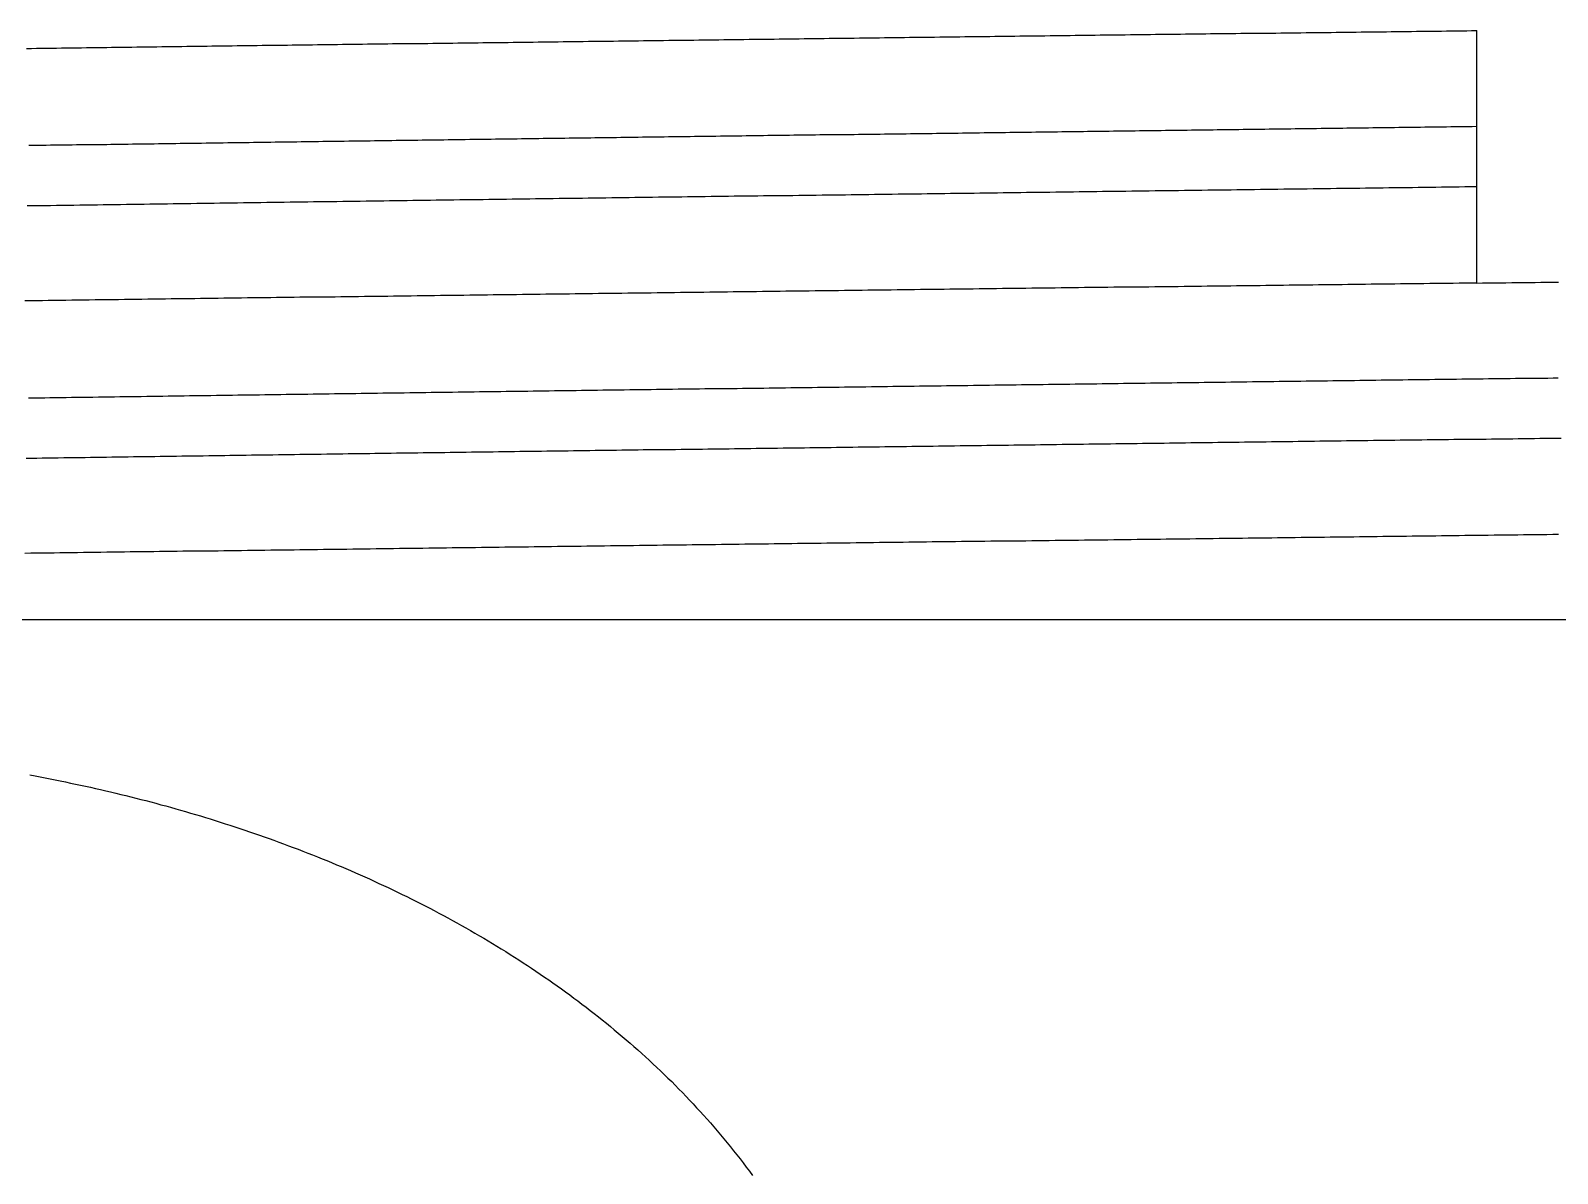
# Model space of a CAD drawing. Header units: millimetres. Extents: x 2213 to 82676, y 1050 to 28650.
# Drawn here: x 20305.31 to 20314.63, y 10333.55 to 10340.52 of the extents above; entities that cross this region are included whole.
import ezdxf

# ---------------------------------------------------------------- set-up
doc = ezdxf.new("R2010")
doc.units = ezdxf.units.MM
doc.header["$LTSCALE"] = 200
doc.linetypes.add('DASHED', pattern=[0.75, 0.5, -0.25])
doc.layers.add('A-FIX', color=5, linetype='Continuous')

# ---------------------------------------------------------------- blocks, each defined once
blk = doc.blocks.new('A$C657279D5')
at = {"linetype": 'Continuous'}
for p, q in [((-115.000046, 753.159292), (-115.000046, 751.619469)), ((-135.89901, 749.566372), (-94.101081, 749.566372))]:
    blk.add_line(p, q, dxfattribs=at)
at = {"linetype": 'DASHED'}
for points in [[(-106.154307, 753.050292), (-106.185307, 753.050292), (-106.215307, 753.051292), (-106.246307, 753.051292), (-106.276307, 753.051292), (-106.307307, 753.052292), (-106.338307, 753.052292), (-106.368307, 753.053292), (-106.399307, 753.053292), (-106.429307, 753.053292), (-106.460307, 753.054292), (-106.491307, 753.054292), (-106.521307, 753.055292), (-106.552307, 753.055292), (-106.582307, 753.055292), (-106.613307, 753.056292), (-106.644307, 753.056292), (-106.674307, 753.057292), (-106.705307, 753.057292), (-106.735307, 753.057292), (-106.766307, 753.058292), (-106.797307, 753.058292), (-106.827307, 753.059292), (-106.858307, 753.059292), (-106.889307, 753.059292), (-106.919307, 753.060292), (-106.950307, 753.060292), (-106.980307, 753.061292), (-107.011307, 753.061292), (-107.042307, 753.061292), (-107.072307, 753.062292), (-107.103307, 753.062292), (-107.133307, 753.063292), (-107.164307, 753.063292), (-107.195307, 753.063292), (-107.225307, 753.064292), (-107.256307, 753.064292), (-107.286307, 753.065292), (-107.317307, 753.065292), (-107.348307, 753.065292), (-107.378307, 753.066292), (-107.409307, 753.066292), (-107.439307, 753.067292), (-107.470307, 753.067292), (-107.501307, 753.067292), (-107.531307, 753.068292), (-107.562307, 753.068292), (-107.593307, 753.069292), (-107.623307, 753.069292), (-107.654307, 753.069292), (-107.684307, 753.070292), (-107.715307, 753.070292), (-107.746307, 753.070292), (-107.776307, 753.071292), (-107.807307, 753.071292), (-107.837307, 753.072292), (-107.868307, 753.072292), (-107.899307, 753.072292), (-107.929307, 753.073292), (-107.960307, 753.073292), (-107.990307, 753.074292), (-108.021307, 753.074292), (-108.052307, 753.074292), (-108.082307, 753.075292), (-108.113307, 753.075292), (-108.143307, 753.076292), (-108.174307, 753.076292), (-108.205307, 753.076292), (-108.235307, 753.077292), (-108.266307, 753.077292), (-108.297307, 753.077292), (-108.327307, 753.078292), (-108.358307, 753.078292), (-108.388307, 753.079292), (-108.419307, 753.079292), (-108.450307, 753.079292), (-108.480307, 753.080292), (-108.511307, 753.080292), (-108.541307, 753.081292), (-108.572307, 753.081292), (-108.603307, 753.081292), (-108.633307, 753.082292), (-108.664307, 753.082292), (-108.694307, 753.082292), (-108.725307, 753.083292), (-108.756307, 753.083292), (-108.786307, 753.084292), (-108.817307, 753.084292), (-108.847307, 753.084292), (-108.878307, 753.085292), (-108.909307, 753.085292), (-108.939307, 753.086292), (-108.970307, 753.086292), (-109.000307, 753.086292), (-109.031307, 753.087292), (-109.062307, 753.087292), (-109.092307, 753.087292), (-109.123307, 753.088292), (-109.154307, 753.088292), (-109.184307, 753.089292), (-109.215307, 753.089292), (-109.245307, 753.089292), (-109.276307, 753.090292), (-109.307307, 753.090292), (-109.337307, 753.091292), (-109.368307, 753.091292), (-109.398307, 753.091292), (-109.429307, 753.092292), (-109.460307, 753.092292), (-109.490307, 753.092292), (-109.521307, 753.093292), (-109.551307, 753.093292), (-109.582307, 753.094292), (-109.613307, 753.094292), (-109.643307, 753.094292), (-109.674307, 753.095292), (-109.704307, 753.095292), (-109.735307, 753.095292), (-109.766307, 753.096292), (-109.796307, 753.096292), (-109.827307, 753.097292), (-109.858307, 753.097292), (-109.888307, 753.097292), (-109.919307, 753.098292), (-109.949307, 753.098292), (-109.980307, 753.098292), (-110.011307, 753.099292), (-110.041307, 753.099292), (-110.072307, 753.100292), (-110.102307, 753.100292), (-110.133307, 753.100292), (-110.164307, 753.101292), (-110.194307, 753.101292), (-110.225307, 753.101292), (-110.255307, 753.102292), (-110.286307, 753.102292), (-110.317307, 753.103292), (-110.347307, 753.103292), (-110.378307, 753.103292), (-110.408307, 753.104292), (-110.439307, 753.104292), (-110.470307, 753.104292), (-110.500307, 753.105292), (-110.531307, 753.105292), (-110.562307, 753.106292), (-110.592307, 753.106292), (-110.623307, 753.106292), (-110.653307, 753.107292), (-110.684307, 753.107292), (-110.715307, 753.107292), (-110.745307, 753.108292), (-110.776307, 753.108292), (-110.806307, 753.109292), (-110.837307, 753.109292), (-110.868307, 753.109292), (-110.898307, 753.110292), (-110.929307, 753.110292), (-110.959307, 753.110292), (-110.990307, 753.111292), (-111.021307, 753.111292), (-111.051307, 753.112292), (-111.082307, 753.112292), (-111.112307, 753.112292), (-111.143307, 753.113292), (-111.174307, 753.113292), (-111.204307, 753.113292), (-111.235307, 753.114292), (-111.266307, 753.114292), (-111.296307, 753.115292), (-111.327307, 753.115292), (-111.357307, 753.115292), (-111.388307, 753.116292), (-111.419307, 753.116292), (-111.449307, 753.116292), (-111.480307, 753.117292), (-111.510307, 753.117292), (-111.541307, 753.118292), (-111.572307, 753.118292), (-111.602307, 753.118292), (-111.633307, 753.119292), (-111.663307, 753.119292), (-111.694307, 753.119292), (-111.725307, 753.120292), (-111.755307, 753.120292), (-111.786307, 753.120292), (-111.816307, 753.121292), (-111.847307, 753.121292), (-111.878307, 753.122292), (-111.908307, 753.122292), (-111.939307, 753.122292), (-111.970307, 753.123292), (-112.000307, 753.123292), (-112.031307, 753.123292), (-112.061307, 753.124292), (-112.092307, 753.124292), (-112.123307, 753.125292), (-112.153307, 753.125292), (-112.184307, 753.125292), (-112.214307, 753.126292), (-112.245307, 753.126292), (-112.276307, 753.126292), (-112.306307, 753.127292), (-112.337307, 753.127292), (-112.367307, 753.127292), (-112.398307, 753.128292), (-112.429307, 753.128292), (-112.459307, 753.129292), (-112.490307, 753.129292), (-112.520307, 753.129292), (-112.551307, 753.130292), (-112.582307, 753.130292), (-112.612307, 753.130292), (-112.643307, 753.131292), (-112.673307, 753.131292), (-112.704307, 753.132292), (-112.735307, 753.132292), (-112.765307, 753.132292), (-112.796307, 753.133292), (-112.827307, 753.133292), (-112.857307, 753.133292), (-112.888307, 753.134292), (-112.918307, 753.134292), (-112.949307, 753.134292), (-112.980307, 753.135292), (-113.010307, 753.135292), (-113.041307, 753.136292), (-113.071307, 753.136292), (-113.102307, 753.136292), (-113.133307, 753.137292), (-113.163307, 753.137292), (-113.194307, 753.137292), (-113.224307, 753.138292), (-113.255307, 753.138292), (-113.286307, 753.139292), (-113.316307, 753.139292), (-113.347307, 753.139292), (-113.377307, 753.140292), (-113.408307, 753.140292), (-113.439307, 753.140292), (-113.469307, 753.141292), (-113.500307, 753.141292), (-113.531307, 753.141292), (-113.561307, 753.142292), (-113.592307, 753.142292), (-113.622307, 753.143292), (-113.653307, 753.143292), (-113.684307, 753.143292), (-113.714307, 753.144292), (-113.745307, 753.144292), (-113.775307, 753.144292), (-113.806307, 753.145292), (-113.837307, 753.145292), (-113.867307, 753.145292), (-113.898307, 753.146292), (-113.928307, 753.146292), (-113.959307, 753.147292), (-113.990307, 753.147292), (-114.020307, 753.147292), (-114.051307, 753.148292), (-114.081307, 753.148292), (-114.112307, 753.148292), (-114.143307, 753.149292), (-114.173307, 753.149292), (-114.204307, 753.149292), (-114.235307, 753.150292), (-114.265307, 753.150292), (-114.296307, 753.151292), (-114.326307, 753.151292), (-114.357307, 753.151292), (-114.388307, 753.152292), (-114.418307, 753.152292), (-114.449307, 753.152292), (-114.479307, 753.153292), (-114.510307, 753.153292), (-114.541307, 753.154292), (-114.571307, 753.154292), (-114.602307, 753.154292), (-114.632307, 753.155292), (-114.663307, 753.155292), (-114.694307, 753.155292), (-114.724307, 753.156292), (-114.755307, 753.156292), (-114.785307, 753.156292), (-114.816307, 753.157292), (-114.847307, 753.157292), (-114.877307, 753.158292), (-114.908307, 753.158292), (-114.939307, 753.158292), (-114.969307, 753.159292), (-115.000307, 753.159292)], [(-115.000307, 752.573292), (-114.973307, 752.572292), (-114.947307, 752.572292), (-114.921307, 752.572292), (-114.894307, 752.571292), (-114.868307, 752.571292), (-114.842307, 752.571292), (-114.815307, 752.570292), (-114.789307, 752.570292), (-114.762307, 752.570292), (-114.736307, 752.569292), (-114.710307, 752.569292), (-114.683307, 752.569292), (-114.657307, 752.568292), (-114.631307, 752.568292), (-114.604307, 752.568292), (-114.578307, 752.567292), (-114.552307, 752.567292), (-114.525307, 752.567292), (-114.499307, 752.566292), (-114.473307, 752.566292), (-114.446307, 752.566292), (-114.420307, 752.565292), (-114.393307, 752.565292), (-114.367307, 752.565292), (-114.341307, 752.564292), (-114.314307, 752.564292), (-114.288307, 752.564292), (-114.262307, 752.563292), (-114.235307, 752.563292), (-114.209307, 752.563292), (-114.183307, 752.562292), (-114.156307, 752.562292), (-114.130307, 752.562292), (-114.103307, 752.561292), (-114.077307, 752.561292), (-114.051307, 752.561292), (-114.024307, 752.560292), (-113.998307, 752.560292), (-113.972307, 752.560292), (-113.945307, 752.559292), (-113.919307, 752.559292), (-113.893307, 752.559292), (-113.866307, 752.558292), (-113.840307, 752.558292), (-113.814307, 752.558292), (-113.787307, 752.557292), (-113.761307, 752.557292), (-113.734307, 752.557292), (-113.708307, 752.556292), (-113.682307, 752.556292), (-113.655307, 752.556292), (-113.629307, 752.555292), (-113.603307, 752.555292), (-113.576307, 752.555292), (-113.550307, 752.554292), (-113.524307, 752.554292), (-113.497307, 752.554292), (-113.471307, 752.553292), (-113.444307, 752.553292), (-113.418307, 752.553292), (-113.392307, 752.552292), (-113.365307, 752.552292), (-113.339307, 752.552292), (-113.313307, 752.551292), (-113.286307, 752.551292), (-113.260307, 752.551292), (-113.234307, 752.550292), (-113.207307, 752.550292), (-113.181307, 752.550292), (-113.155307, 752.549292), (-113.128307, 752.549292), (-113.102307, 752.549292), (-113.075307, 752.548292), (-113.049307, 752.548292), (-113.023307, 752.548292), (-112.996307, 752.547292), (-112.970307, 752.547292), (-112.944307, 752.547292), (-112.917307, 752.546292), (-112.891307, 752.546292), (-112.865307, 752.546292), (-112.838307, 752.545292), (-112.812307, 752.545292), (-112.785307, 752.545292), (-112.759307, 752.544292), (-112.733307, 752.544292), (-112.706307, 752.544292), (-112.680307, 752.543292), (-112.654307, 752.543292), (-112.627307, 752.543292), (-112.601307, 752.542292), (-112.575307, 752.542292), (-112.548307, 752.542292), (-112.522307, 752.541292), (-112.496307, 752.541292), (-112.469307, 752.541292), (-112.443307, 752.540292), (-112.416307, 752.540292), (-112.390307, 752.540292), (-112.364307, 752.539292), (-112.337307, 752.539292), (-112.311307, 752.539292), (-112.285307, 752.538292), (-112.258307, 752.538292), (-112.232307, 752.538292), (-112.206307, 752.537292), (-112.179307, 752.537292), (-112.153307, 752.537292), (-112.126307, 752.536292), (-112.100307, 752.536292), (-112.074307, 752.536292), (-112.047307, 752.535292), (-112.021307, 752.535292), (-111.995307, 752.535292), (-111.968307, 752.534292), (-111.942307, 752.534292), (-111.916307, 752.534292), (-111.889307, 752.533292), (-111.863307, 752.533292), (-111.837307, 752.532292), (-111.810307, 752.532292), (-111.784307, 752.532292), (-111.757307, 752.531292), (-111.731307, 752.531292), (-111.705307, 752.531292), (-111.678307, 752.530292), (-111.652307, 752.530292), (-111.626307, 752.530292), (-111.599307, 752.529292), (-111.573307, 752.529292), (-111.547307, 752.529292), (-111.520307, 752.528292), (-111.494307, 752.528292), (-111.467307, 752.528292), (-111.441307, 752.527292), (-111.415307, 752.527292), (-111.388307, 752.527292), (-111.362307, 752.526292), (-111.336307, 752.526292), (-111.309307, 752.526292), (-111.283307, 752.525292), (-111.257307, 752.525292), (-111.230307, 752.525292), (-111.204307, 752.524292), (-111.178307, 752.524292), (-111.151307, 752.524292), (-111.125307, 752.523292), (-111.098307, 752.523292), (-111.072307, 752.523292), (-111.046307, 752.522292), (-111.019307, 752.522292), (-110.993307, 752.522292), (-110.967307, 752.521292), (-110.940307, 752.521292), (-110.914307, 752.521292), (-110.888307, 752.520292), (-110.861307, 752.520292), (-110.835307, 752.520292), (-110.808307, 752.519292), (-110.782307, 752.519292), (-110.756307, 752.519292), (-110.729307, 752.518292), (-110.703307, 752.518292), (-110.677307, 752.518292), (-110.650307, 752.517292), (-110.624307, 752.517292), (-110.598307, 752.517292), (-110.571307, 752.516292), (-110.545307, 752.516292), (-110.518307, 752.515292), (-110.492307, 752.515292), (-110.466307, 752.515292), (-110.439307, 752.514292), (-110.413307, 752.514292), (-110.387307, 752.514292), (-110.360307, 752.513292), (-110.334307, 752.513292), (-110.308307, 752.513292), (-110.281307, 752.512292), (-110.255307, 752.512292), (-110.229307, 752.512292), (-110.202307, 752.511292), (-110.176307, 752.511292), (-110.149307, 752.511292), (-110.123307, 752.510292), (-110.097307, 752.510292), (-110.070307, 752.510292), (-110.044307, 752.509292), (-110.018307, 752.509292), (-109.991307, 752.509292), (-109.965307, 752.508292), (-109.939307, 752.508292), (-109.912307, 752.508292), (-109.886307, 752.507292), (-109.859307, 752.507292), (-109.833307, 752.507292), (-109.807307, 752.506292), (-109.780307, 752.506292), (-109.754307, 752.505292), (-109.728307, 752.505292), (-109.701307, 752.505292), (-109.675307, 752.504292), (-109.649307, 752.504292), (-109.622307, 752.504292), (-109.596307, 752.503292), (-109.570307, 752.503292), (-109.543307, 752.503292), (-109.517307, 752.502292), (-109.490307, 752.502292), (-109.464307, 752.502292), (-109.438307, 752.501292), (-109.411307, 752.501292), (-109.385307, 752.501292), (-109.359307, 752.500292), (-109.332307, 752.500292), (-109.306307, 752.500292), (-109.280307, 752.499292), (-109.253307, 752.499292), (-109.227307, 752.499292), (-109.200307, 752.498292), (-109.174307, 752.498292), (-109.148307, 752.497292), (-109.121307, 752.497292), (-109.095307, 752.497292), (-109.069307, 752.496292), (-109.042307, 752.496292), (-109.016307, 752.496292), (-108.990307, 752.495292), (-108.963307, 752.495292), (-108.937307, 752.495292), (-108.911307, 752.494292), (-108.884307, 752.494292), (-108.858307, 752.494292), (-108.831307, 752.493292), (-108.805307, 752.493292), (-108.779307, 752.493292), (-108.752307, 752.492292), (-108.726307, 752.492292), (-108.700307, 752.491292), (-108.673307, 752.491292), (-108.647307, 752.491292), (-108.621307, 752.490292), (-108.594307, 752.490292), (-108.568307, 752.490292), (-108.541307, 752.489292), (-108.515307, 752.489292), (-108.489307, 752.489292), (-108.462307, 752.488292), (-108.436307, 752.488292), (-108.410307, 752.488292), (-108.383307, 752.487292), (-108.357307, 752.487292), (-108.331307, 752.487292), (-108.304307, 752.486292), (-108.278307, 752.486292), (-108.252307, 752.485292), (-108.225307, 752.485292), (-108.199307, 752.485292), (-108.172307, 752.484292), (-108.146307, 752.484292), (-108.120307, 752.484292), (-108.093307, 752.483292), (-108.067307, 752.483292), (-108.041307, 752.483292), (-108.014307, 752.482292), (-107.988307, 752.482292), (-107.962307, 752.482292), (-107.935307, 752.481292), (-107.909307, 752.481292), (-107.882307, 752.480292), (-107.856307, 752.480292), (-107.830307, 752.480292), (-107.803307, 752.479292), (-107.777307, 752.479292), (-107.751307, 752.479292), (-107.724307, 752.478292), (-107.698307, 752.478292), (-107.672307, 752.478292), (-107.645307, 752.477292), (-107.619307, 752.477292), (-107.593307, 752.476292), (-107.566307, 752.476292), (-107.540307, 752.476292), (-107.513307, 752.475292), (-107.487307, 752.475292), (-107.461307, 752.475292), (-107.434307, 752.474292), (-107.408307, 752.474292), (-107.382307, 752.474292), (-107.355307, 752.473292), (-107.329307, 752.473292), (-107.303307, 752.473292), (-107.276307, 752.472292), (-107.250307, 752.472292), (-107.223307, 752.471292), (-107.197307, 752.471292), (-107.171307, 752.471292), (-107.144307, 752.470292), (-107.118307, 752.470292), (-107.092307, 752.470292), (-107.065307, 752.469292), (-107.039307, 752.469292), (-107.013307, 752.468292), (-106.986307, 752.468292), (-106.960307, 752.468292), (-106.934307, 752.467292), (-106.907307, 752.467292), (-106.881307, 752.467292), (-106.854307, 752.466292), (-106.828307, 752.466292), (-106.802307, 752.466292), (-106.775307, 752.465292), (-106.749307, 752.465292), (-106.723307, 752.464292), (-106.696307, 752.464292), (-106.670307, 752.464292), (-106.644307, 752.463292), (-106.617307, 752.463292), (-106.591307, 752.463292), (-106.565307, 752.462292), (-106.538307, 752.462292), (-106.512307, 752.461292), (-106.485307, 752.461292), (-106.459307, 752.461292), (-106.433307, 752.460292), (-106.406307, 752.460292), (-106.380307, 752.460292), (-106.354307, 752.459292), (-106.327307, 752.459292), (-106.301307, 752.459292), (-106.275307, 752.458292), (-106.248307, 752.458292), (-106.222307, 752.457292), (-106.195307, 752.457292), (-106.169307, 752.457292)], [(-115.000307, 752.205292), (-114.964307, 752.205292), (-114.928307, 752.205292), (-114.893307, 752.204292), (-114.857307, 752.204292), (-114.821307, 752.203292), (-114.786307, 752.203292), (-114.750307, 752.202292), (-114.715307, 752.202292), (-114.679307, 752.201292), (-114.643307, 752.201292), (-114.608307, 752.200292), (-114.572307, 752.200292), (-114.536307, 752.200292), (-114.501307, 752.199292), (-114.465307, 752.199292), (-114.429307, 752.198292), (-114.394307, 752.198292), (-114.358307, 752.197292), (-114.322307, 752.197292), (-114.287307, 752.196292), (-114.251307, 752.196292), (-114.215307, 752.196292), (-114.180307, 752.195292), (-114.144307, 752.195292), (-114.109307, 752.194292), (-114.073307, 752.194292), (-114.037307, 752.193292), (-114.002307, 752.193292), (-113.966307, 752.192292), (-113.930307, 752.192292), (-113.895307, 752.191292), (-113.859307, 752.191292), (-113.823307, 752.191292), (-113.788307, 752.190292), (-113.752307, 752.190292), (-113.716307, 752.189292), (-113.681307, 752.189292), (-113.645307, 752.188292), (-113.609307, 752.188292), (-113.574307, 752.187292), (-113.538307, 752.187292), (-113.503307, 752.186292), (-113.467307, 752.186292), (-113.431307, 752.186292), (-113.396307, 752.185292), (-113.360307, 752.185292), (-113.324307, 752.184292), (-113.289307, 752.184292), (-113.253307, 752.183292), (-113.217307, 752.183292), (-113.182307, 752.182292), (-113.146307, 752.182292), (-113.110307, 752.181292), (-113.075307, 752.181292), (-113.039307, 752.181292), (-113.003307, 752.180292), (-112.968307, 752.180292), (-112.932307, 752.179292), (-112.896307, 752.179292), (-112.861307, 752.178292), (-112.825307, 752.178292), (-112.790307, 752.177292), (-112.754307, 752.177292), (-112.718307, 752.177292), (-112.683307, 752.176292), (-112.647307, 752.176292), (-112.611307, 752.175292), (-112.576307, 752.175292), (-112.540307, 752.174292), (-112.504307, 752.174292), (-112.469307, 752.173292), (-112.433307, 752.173292), (-112.397307, 752.172292), (-112.362307, 752.172292), (-112.326307, 752.171292), (-112.290307, 752.171292), (-112.255307, 752.171292), (-112.219307, 752.170292), (-112.184307, 752.170292), (-112.148307, 752.169292), (-112.112307, 752.169292), (-112.077307, 752.168292), (-112.041307, 752.168292), (-112.005307, 752.167292), (-111.970307, 752.167292), (-111.934307, 752.166292), (-111.898307, 752.166292), (-111.863307, 752.166292), (-111.827307, 752.165292), (-111.791307, 752.165292), (-111.756307, 752.164292), (-111.720307, 752.164292), (-111.684307, 752.163292), (-111.649307, 752.163292), (-111.613307, 752.162292), (-111.577307, 752.162292), (-111.542307, 752.161292), (-111.506307, 752.161292), (-111.471307, 752.161292), (-111.435307, 752.160292), (-111.399307, 752.160292), (-111.364307, 752.159292), (-111.328307, 752.159292), (-111.292307, 752.158292), (-111.257307, 752.158292), (-111.221307, 752.157292), (-111.185307, 752.157292), (-111.150307, 752.156292), (-111.114307, 752.156292), (-111.078307, 752.155292), (-111.043307, 752.155292), (-111.007307, 752.155292), (-110.971307, 752.154292), (-110.936307, 752.154292), (-110.900307, 752.153292), (-110.865307, 752.153292), (-110.829307, 752.152292), (-110.793307, 752.152292), (-110.758307, 752.151292), (-110.722307, 752.151292), (-110.686307, 752.150292), (-110.651307, 752.150292), (-110.615307, 752.149292), (-110.579307, 752.149292), (-110.544307, 752.149292), (-110.508307, 752.148292), (-110.472307, 752.148292), (-110.437307, 752.147292), (-110.401307, 752.147292), (-110.365307, 752.146292), (-110.330307, 752.146292), (-110.294307, 752.145292), (-110.259307, 752.145292), (-110.223307, 752.144292), (-110.187307, 752.144292), (-110.152307, 752.143292), (-110.116307, 752.143292), (-110.080307, 752.142292), (-110.045307, 752.142292), (-110.009307, 752.142292), (-109.973307, 752.141292), (-109.938307, 752.141292), (-109.902307, 752.140292), (-109.866307, 752.140292), (-109.831307, 752.139292), (-109.795307, 752.139292), (-109.759307, 752.138292), (-109.724307, 752.138292), (-109.688307, 752.137292), (-109.652307, 752.137292), (-109.617307, 752.136292), (-109.581307, 752.136292), (-109.546307, 752.135292), (-109.510307, 752.135292), (-109.474307, 752.135292), (-109.439307, 752.134292), (-109.403307, 752.134292), (-109.367307, 752.133292), (-109.332307, 752.133292), (-109.296307, 752.132292), (-109.260307, 752.132292), (-109.225307, 752.131292), (-109.189307, 752.131292), (-109.153307, 752.130292), (-109.118307, 752.130292), (-109.082307, 752.129292), (-109.046307, 752.129292), (-109.011307, 752.128292), (-108.975307, 752.128292), (-108.940307, 752.127292), (-108.904307, 752.127292), (-108.868307, 752.126292), (-108.833307, 752.126292), (-108.797307, 752.126292), (-108.761307, 752.125292), (-108.726307, 752.125292), (-108.690307, 752.124292), (-108.654307, 752.124292), (-108.619307, 752.123292), (-108.583307, 752.123292), (-108.547307, 752.122292), (-108.512307, 752.122292), (-108.476307, 752.121292), (-108.440307, 752.121292), (-108.405307, 752.120292), (-108.369307, 752.120292), (-108.334307, 752.119292), (-108.298307, 752.119292), (-108.262307, 752.118292), (-108.227307, 752.118292), (-108.191307, 752.117292), (-108.155307, 752.117292), (-108.120307, 752.116292), (-108.084307, 752.116292), (-108.048307, 752.115292), (-108.013307, 752.115292), (-107.977307, 752.114292), (-107.941307, 752.114292), (-107.906307, 752.114292), (-107.870307, 752.113292), (-107.834307, 752.113292), (-107.799307, 752.112292), (-107.763307, 752.112292), (-107.727307, 752.111292), (-107.692307, 752.111292), (-107.656307, 752.110292), (-107.621307, 752.110292), (-107.585307, 752.109292), (-107.549307, 752.109292), (-107.514307, 752.108292), (-107.478307, 752.108292), (-107.442307, 752.107292), (-107.407307, 752.107292), (-107.371307, 752.106292), (-107.335307, 752.106292), (-107.300307, 752.105292), (-107.264307, 752.105292), (-107.228307, 752.104292), (-107.193307, 752.104292), (-107.157307, 752.103292), (-107.121307, 752.103292), (-107.086307, 752.102292), (-107.050307, 752.102292), (-107.015307, 752.101292), (-106.979307, 752.101292), (-106.943307, 752.100292), (-106.908307, 752.100292), (-106.872307, 752.099292), (-106.836307, 752.099292), (-106.801307, 752.098292), (-106.765307, 752.098292), (-106.729307, 752.097292), (-106.694307, 752.097292), (-106.658307, 752.096292), (-106.622307, 752.096292), (-106.587307, 752.095292), (-106.551307, 752.095292), (-106.515307, 752.094292), (-106.480307, 752.094292), (-106.444307, 752.093292), (-106.409307, 752.093292), (-106.373307, 752.092292), (-106.337307, 752.092292), (-106.302307, 752.091292), (-106.266307, 752.091292), (-106.230307, 752.090292), (-106.195307, 752.090292), (-106.159307, 752.089292)], [(-115.000307, 751.619292), (-115.035307, 751.620292), (-115.071307, 751.620292), (-115.107307, 751.620292), (-115.143307, 751.621292), (-115.178307, 751.621292), (-115.214307, 751.622292), (-115.250307, 751.622292), (-115.285307, 751.623292), (-115.321307, 751.623292), (-115.357307, 751.623292), (-115.392307, 751.624292), (-115.428307, 751.624292), (-115.464307, 751.625292), (-115.500307, 751.625292)], [(-115.000307, 751.619292), (-114.964307, 751.619292), (-114.928307, 751.618292), (-114.893307, 751.618292), (-114.857307, 751.617292), (-114.821307, 751.617292), (-114.786307, 751.617292), (-114.750307, 751.616292), (-114.714307, 751.616292), (-114.678307, 751.615292), (-114.643307, 751.615292), (-114.607307, 751.614292), (-114.571307, 751.614292), (-114.536307, 751.614292), (-114.500307, 751.613292), (-114.464307, 751.613292), (-114.428307, 751.612292), (-114.393307, 751.612292), (-114.357307, 751.612292), (-114.321307, 751.611292), (-114.286307, 751.611292), (-114.250307, 751.610292), (-114.214307, 751.610292), (-114.179307, 751.609292), (-114.143307, 751.609292), (-114.107307, 751.609292), (-114.071307, 751.608292), (-114.036307, 751.608292), (-114.000307, 751.607292), (-113.964307, 751.607292), (-113.929307, 751.606292), (-113.893307, 751.606292), (-113.857307, 751.606292), (-113.822307, 751.605292), (-113.786307, 751.605292), (-113.750307, 751.604292), (-113.714307, 751.604292), (-113.679307, 751.603292), (-113.643307, 751.603292), (-113.607307, 751.603292), (-113.572307, 751.602292), (-113.536307, 751.602292), (-113.500307, 751.601292), (-113.464307, 751.601292), (-113.429307, 751.600292), (-113.393307, 751.600292), (-113.357307, 751.600292), (-113.322307, 751.599292), (-113.286307, 751.599292), (-113.250307, 751.598292), (-113.215307, 751.598292), (-113.179307, 751.597292), (-113.143307, 751.597292), (-113.107307, 751.597292), (-113.072307, 751.596292), (-113.036307, 751.596292), (-113.000307, 751.595292), (-112.965307, 751.595292), (-112.929307, 751.594292), (-112.893307, 751.594292), (-112.857307, 751.594292), (-112.822307, 751.593292), (-112.786307, 751.593292), (-112.750307, 751.592292), (-112.715307, 751.592292), (-112.679307, 751.591292), (-112.643307, 751.591292), (-112.608307, 751.591292), (-112.572307, 751.590292), (-112.536307, 751.590292), (-112.500307, 751.589292), (-112.465307, 751.589292), (-112.429307, 751.588292), (-112.393307, 751.588292), (-112.358307, 751.588292), (-112.322307, 751.587292), (-112.286307, 751.587292), (-112.251307, 751.586292), (-112.215307, 751.586292), (-112.179307, 751.585292), (-112.143307, 751.585292), (-112.108307, 751.585292), (-112.072307, 751.584292), (-112.036307, 751.584292), (-112.001307, 751.583292), (-111.965307, 751.583292), (-111.929307, 751.582292), (-111.893307, 751.582292), (-111.858307, 751.582292), (-111.822307, 751.581292), (-111.786307, 751.581292), (-111.751307, 751.580292), (-111.715307, 751.580292), (-111.679307, 751.579292), (-111.644307, 751.579292), (-111.608307, 751.579292), (-111.572307, 751.578292), (-111.536307, 751.578292), (-111.501307, 751.577292), (-111.465307, 751.577292), (-111.429307, 751.576292), (-111.394307, 751.576292), (-111.358307, 751.575292), (-111.322307, 751.575292), (-111.287307, 751.575292), (-111.251307, 751.574292), (-111.215307, 751.574292), (-111.179307, 751.573292), (-111.144307, 751.573292), (-111.108307, 751.572292), (-111.072307, 751.572292), (-111.037307, 751.572292), (-111.001307, 751.571292), (-110.965307, 751.571292), (-110.929307, 751.570292), (-110.894307, 751.570292), (-110.858307, 751.569292), (-110.822307, 751.569292), (-110.787307, 751.569292), (-110.751307, 751.568292), (-110.715307, 751.568292), (-110.680307, 751.567292), (-110.644307, 751.567292), (-110.608307, 751.566292), (-110.572307, 751.566292), (-110.537307, 751.565292), (-110.501307, 751.565292), (-110.465307, 751.565292), (-110.430307, 751.564292), (-110.394307, 751.564292), (-110.358307, 751.563292), (-110.322307, 751.563292), (-110.287307, 751.562292), (-110.251307, 751.562292), (-110.215307, 751.562292), (-110.180307, 751.561292), (-110.144307, 751.561292), (-110.108307, 751.560292), (-110.073307, 751.560292), (-110.037307, 751.559292), (-110.001307, 751.559292), (-109.965307, 751.558292), (-109.930307, 751.558292), (-109.894307, 751.558292), (-109.858307, 751.557292), (-109.823307, 751.557292), (-109.787307, 751.556292), (-109.751307, 751.556292), (-109.716307, 751.555292), (-109.680307, 751.555292), (-109.644307, 751.555292), (-109.608307, 751.554292), (-109.573307, 751.554292), (-109.537307, 751.553292), (-109.501307, 751.553292), (-109.466307, 751.552292), (-109.430307, 751.552292), (-109.394307, 751.551292), (-109.358307, 751.551292), (-109.323307, 751.551292), (-109.287307, 751.550292), (-109.251307, 751.550292), (-109.216307, 751.549292), (-109.180307, 751.549292), (-109.144307, 751.548292), (-109.109307, 751.548292), (-109.073307, 751.547292), (-109.037307, 751.547292), (-109.001307, 751.547292), (-108.966307, 751.546292), (-108.930307, 751.546292), (-108.894307, 751.545292), (-108.859307, 751.545292), (-108.823307, 751.544292), (-108.787307, 751.544292), (-108.752307, 751.543292), (-108.716307, 751.543292), (-108.680307, 751.543292), (-108.644307, 751.542292), (-108.609307, 751.542292), (-108.573307, 751.541292), (-108.537307, 751.541292), (-108.502307, 751.540292), (-108.466307, 751.540292), (-108.430307, 751.539292), (-108.394307, 751.539292), (-108.359307, 751.538292), (-108.323307, 751.538292), (-108.287307, 751.538292), (-108.252307, 751.537292), (-108.216307, 751.537292), (-108.180307, 751.536292), (-108.145307, 751.536292), (-108.109307, 751.535292), (-108.073307, 751.535292), (-108.037307, 751.534292), (-108.002307, 751.534292), (-107.966307, 751.533292), (-107.930307, 751.533292), (-107.895307, 751.533292), (-107.859307, 751.532292), (-107.823307, 751.532292), (-107.788307, 751.531292), (-107.752307, 751.531292), (-107.716307, 751.530292), (-107.680307, 751.530292), (-107.645307, 751.529292), (-107.609307, 751.529292), (-107.573307, 751.528292), (-107.538307, 751.528292), (-107.502307, 751.528292), (-107.466307, 751.527292), (-107.430307, 751.527292), (-107.395307, 751.526292), (-107.359307, 751.526292), (-107.323307, 751.525292), (-107.288307, 751.525292), (-107.252307, 751.524292), (-107.216307, 751.524292), (-107.181307, 751.523292), (-107.145307, 751.523292), (-107.109307, 751.523292), (-107.073307, 751.522292), (-107.038307, 751.522292), (-107.002307, 751.521292), (-106.966307, 751.521292), (-106.931307, 751.520292), (-106.895307, 751.520292), (-106.859307, 751.519292), (-106.824307, 751.519292), (-106.788307, 751.518292), (-106.752307, 751.518292), (-106.716307, 751.517292), (-106.681307, 751.517292), (-106.645307, 751.516292), (-106.609307, 751.516292), (-106.574307, 751.516292), (-106.538307, 751.515292), (-106.502307, 751.515292), (-106.466307, 751.514292), (-106.431307, 751.514292), (-106.395307, 751.513292), (-106.359307, 751.513292), (-106.324307, 751.512292), (-106.288307, 751.512292), (-106.252307, 751.511292), (-106.217307, 751.511292), (-106.181307, 751.510292), (-106.145307, 751.510292)], [(-115.498307, 751.039292), (-115.466307, 751.039292), (-115.433307, 751.038292), (-115.400307, 751.038292), (-115.367307, 751.038292), (-115.335307, 751.037292), (-115.302307, 751.037292), (-115.269307, 751.036292), (-115.236307, 751.036292), (-115.204307, 751.035292), (-115.171307, 751.035292), (-115.138307, 751.035292), (-115.105307, 751.034292), (-115.073307, 751.034292), (-115.040307, 751.033292), (-115.007307, 751.033292), (-114.974307, 751.033292), (-114.942307, 751.032292), (-114.909307, 751.032292), (-114.876307, 751.031292), (-114.843307, 751.031292), (-114.811307, 751.031292), (-114.778307, 751.030292), (-114.745307, 751.030292), (-114.713307, 751.029292), (-114.680307, 751.029292), (-114.647307, 751.028292), (-114.614307, 751.028292), (-114.582307, 751.028292), (-114.549307, 751.027292), (-114.516307, 751.027292), (-114.483307, 751.026292), (-114.451307, 751.026292), (-114.418307, 751.026292), (-114.385307, 751.025292), (-114.352307, 751.025292), (-114.320307, 751.024292), (-114.287307, 751.024292), (-114.254307, 751.023292), (-114.221307, 751.023292), (-114.189307, 751.023292), (-114.156307, 751.022292), (-114.123307, 751.022292), (-114.090307, 751.021292), (-114.058307, 751.021292), (-114.025307, 751.021292), (-113.992307, 751.020292), (-113.959307, 751.020292), (-113.927307, 751.019292), (-113.894307, 751.019292), (-113.861307, 751.018292), (-113.829307, 751.018292), (-113.796307, 751.018292), (-113.763307, 751.017292), (-113.730307, 751.017292), (-113.698307, 751.016292), (-113.665307, 751.016292), (-113.632307, 751.016292), (-113.599307, 751.015292), (-113.567307, 751.015292), (-113.534307, 751.014292), (-113.501307, 751.014292), (-113.468307, 751.013292), (-113.436307, 751.013292), (-113.403307, 751.013292), (-113.370307, 751.012292), (-113.337307, 751.012292), (-113.305307, 751.011292), (-113.272307, 751.011292), (-113.239307, 751.011292), (-113.206307, 751.010292), (-113.174307, 751.010292), (-113.141307, 751.009292), (-113.108307, 751.009292), (-113.075307, 751.009292), (-113.043307, 751.008292), (-113.010307, 751.008292), (-112.977307, 751.007292), (-112.945307, 751.007292), (-112.912307, 751.006292), (-112.879307, 751.006292), (-112.846307, 751.006292), (-112.814307, 751.005292), (-112.781307, 751.005292), (-112.748307, 751.004292), (-112.715307, 751.004292), (-112.683307, 751.003292), (-112.650307, 751.003292), (-112.617307, 751.003292), (-112.584307, 751.002292), (-112.552307, 751.002292), (-112.519307, 751.001292), (-112.486307, 751.001292), (-112.453307, 751.001292), (-112.421307, 751.000292), (-112.388307, 751.000292), (-112.355307, 750.999292), (-112.322307, 750.999292), (-112.290307, 750.998292), (-112.257307, 750.998292), (-112.224307, 750.998292), (-112.191307, 750.997292), (-112.159307, 750.997292), (-112.126307, 750.996292), (-112.093307, 750.996292), (-112.061307, 750.996292), (-112.028307, 750.995292), (-111.995307, 750.995292), (-111.962307, 750.994292), (-111.930307, 750.994292), (-111.897307, 750.993292), (-111.864307, 750.993292), (-111.831307, 750.993292), (-111.799307, 750.992292), (-111.766307, 750.992292), (-111.733307, 750.991292), (-111.700307, 750.991292), (-111.668307, 750.991292), (-111.635307, 750.990292), (-111.602307, 750.990292), (-111.569307, 750.989292), (-111.537307, 750.989292), (-111.504307, 750.988292), (-111.471307, 750.988292), (-111.438307, 750.988292), (-111.406307, 750.987292), (-111.373307, 750.987292), (-111.340307, 750.986292), (-111.308307, 750.986292), (-111.275307, 750.985292), (-111.242307, 750.985292), (-111.209307, 750.985292), (-111.177307, 750.984292), (-111.144307, 750.984292), (-111.111307, 750.983292), (-111.078307, 750.983292), (-111.046307, 750.982292), (-111.013307, 750.982292), (-110.980307, 750.982292), (-110.947307, 750.981292), (-110.915307, 750.981292), (-110.882307, 750.980292), (-110.849307, 750.980292), (-110.816307, 750.980292), (-110.784307, 750.979292), (-110.751307, 750.979292), (-110.718307, 750.978292), (-110.685307, 750.978292), (-110.653307, 750.977292), (-110.620307, 750.977292), (-110.587307, 750.977292), (-110.554307, 750.976292), (-110.522307, 750.976292), (-110.489307, 750.975292), (-110.456307, 750.975292), (-110.424307, 750.974292), (-110.391307, 750.974292), (-110.358307, 750.974292), (-110.325307, 750.973292), (-110.293307, 750.973292), (-110.260307, 750.972292), (-110.227307, 750.972292), (-110.194307, 750.971292), (-110.162307, 750.971292), (-110.129307, 750.971292), (-110.096307, 750.970292), (-110.063307, 750.970292), (-110.031307, 750.969292), (-109.998307, 750.969292), (-109.965307, 750.968292), (-109.932307, 750.968292), (-109.900307, 750.968292), (-109.867307, 750.967292), (-109.834307, 750.967292), (-109.801307, 750.966292), (-109.769307, 750.966292), (-109.736307, 750.965292), (-109.703307, 750.965292), (-109.670307, 750.965292), (-109.638307, 750.964292), (-109.605307, 750.964292), (-109.572307, 750.963292), (-109.540307, 750.963292), (-109.507307, 750.962292), (-109.474307, 750.962292), (-109.441307, 750.962292), (-109.409307, 750.961292), (-109.376307, 750.961292), (-109.343307, 750.960292), (-109.310307, 750.960292), (-109.278307, 750.959292), (-109.245307, 750.959292), (-109.212307, 750.958292), (-109.179307, 750.958292), (-109.147307, 750.958292), (-109.114307, 750.957292), (-109.081307, 750.957292), (-109.048307, 750.956292), (-109.016307, 750.956292), (-108.983307, 750.955292), (-108.950307, 750.955292), (-108.917307, 750.955292), (-108.885307, 750.954292), (-108.852307, 750.954292), (-108.819307, 750.953292), (-108.787307, 750.953292), (-108.754307, 750.952292), (-108.721307, 750.952292), (-108.688307, 750.952292), (-108.656307, 750.951292), (-108.623307, 750.951292), (-108.590307, 750.950292), (-108.557307, 750.950292), (-108.525307, 750.949292), (-108.492307, 750.949292), (-108.459307, 750.948292), (-108.426307, 750.948292), (-108.394307, 750.948292), (-108.361307, 750.947292), (-108.328307, 750.947292), (-108.295307, 750.946292), (-108.263307, 750.946292), (-108.230307, 750.945292), (-108.197307, 750.945292), (-108.164307, 750.944292), (-108.132307, 750.944292), (-108.099307, 750.944292), (-108.066307, 750.943292), (-108.033307, 750.943292), (-108.001307, 750.942292), (-107.968307, 750.942292), (-107.935307, 750.941292), (-107.903307, 750.941292), (-107.870307, 750.940292), (-107.837307, 750.940292), (-107.804307, 750.940292), (-107.772307, 750.939292), (-107.739307, 750.939292), (-107.706307, 750.938292), (-107.673307, 750.938292), (-107.641307, 750.937292), (-107.608307, 750.937292), (-107.575307, 750.936292), (-107.542307, 750.936292), (-107.510307, 750.936292), (-107.477307, 750.935292), (-107.444307, 750.935292), (-107.411307, 750.934292), (-107.379307, 750.934292), (-107.346307, 750.933292), (-107.313307, 750.933292), (-107.280307, 750.932292), (-107.248307, 750.932292), (-107.215307, 750.931292), (-107.182307, 750.931292), (-107.150307, 750.931292), (-107.117307, 750.930292), (-107.084307, 750.930292), (-107.051307, 750.929292), (-107.019307, 750.929292), (-106.986307, 750.928292), (-106.953307, 750.928292), (-106.920307, 750.927292), (-106.888307, 750.927292), (-106.855307, 750.926292), (-106.822307, 750.926292), (-106.789307, 750.926292), (-106.757307, 750.925292), (-106.724307, 750.925292), (-106.691307, 750.924292), (-106.658307, 750.924292), (-106.626307, 750.923292), (-106.593307, 750.923292), (-106.560307, 750.922292), (-106.527307, 750.922292), (-106.495307, 750.921292), (-106.462307, 750.921292), (-106.429307, 750.921292), (-106.396307, 750.920292), (-106.364307, 750.920292), (-106.331307, 750.919292), (-106.298307, 750.919292), (-106.266307, 750.918292), (-106.233307, 750.918292), (-106.200307, 750.917292), (-106.167307, 750.917292)], [(-115.516307, 750.672292), (-115.483307, 750.672292), (-115.451307, 750.671292), (-115.418307, 750.671292), (-115.385307, 750.671292), (-115.352307, 750.670292), (-115.320307, 750.670292), (-115.287307, 750.669292), (-115.254307, 750.669292), (-115.221307, 750.668292), (-115.189307, 750.668292), (-115.156307, 750.668292), (-115.123307, 750.667292), (-115.090307, 750.667292), (-115.058307, 750.666292), (-115.025307, 750.666292), (-114.992307, 750.666292), (-114.960307, 750.665292), (-114.927307, 750.665292), (-114.894307, 750.664292), (-114.861307, 750.664292), (-114.829307, 750.663292), (-114.796307, 750.663292), (-114.763307, 750.663292), (-114.730307, 750.662292), (-114.698307, 750.662292), (-114.665307, 750.661292), (-114.632307, 750.661292), (-114.599307, 750.661292), (-114.567307, 750.660292), (-114.534307, 750.660292), (-114.501307, 750.659292), (-114.468307, 750.659292), (-114.436307, 750.658292), (-114.403307, 750.658292), (-114.370307, 750.658292), (-114.337307, 750.657292), (-114.305307, 750.657292), (-114.272307, 750.656292), (-114.239307, 750.656292), (-114.206307, 750.656292), (-114.174307, 750.655292), (-114.141307, 750.655292), (-114.108307, 750.654292), (-114.076307, 750.654292), (-114.043307, 750.654292), (-114.010307, 750.653292), (-113.977307, 750.653292), (-113.945307, 750.652292), (-113.912307, 750.652292), (-113.879307, 750.651292), (-113.846307, 750.651292), (-113.814307, 750.651292), (-113.781307, 750.650292), (-113.748307, 750.650292), (-113.715307, 750.649292), (-113.683307, 750.649292), (-113.650307, 750.649292), (-113.617307, 750.648292), (-113.584307, 750.648292), (-113.552307, 750.647292), (-113.519307, 750.647292), (-113.486307, 750.646292), (-113.453307, 750.646292), (-113.421307, 750.646292), (-113.388307, 750.645292), (-113.355307, 750.645292), (-113.322307, 750.644292), (-113.290307, 750.644292), (-113.257307, 750.644292), (-113.224307, 750.643292), (-113.192307, 750.643292), (-113.159307, 750.642292), (-113.126307, 750.642292), (-113.093307, 750.641292), (-113.061307, 750.641292), (-113.028307, 750.641292), (-112.995307, 750.640292), (-112.962307, 750.640292), (-112.930307, 750.639292), (-112.897307, 750.639292), (-112.864307, 750.639292), (-112.831307, 750.638292), (-112.799307, 750.638292), (-112.766307, 750.637292), (-112.733307, 750.637292), (-112.700307, 750.636292), (-112.668307, 750.636292), (-112.635307, 750.636292), (-112.602307, 750.635292), (-112.569307, 750.635292), (-112.537307, 750.634292), (-112.504307, 750.634292), (-112.471307, 750.634292), (-112.438307, 750.633292), (-112.406307, 750.633292), (-112.373307, 750.632292), (-112.340307, 750.632292), (-112.308307, 750.631292), (-112.275307, 750.631292), (-112.242307, 750.631292), (-112.209307, 750.630292), (-112.177307, 750.630292), (-112.144307, 750.629292), (-112.111307, 750.629292), (-112.078307, 750.629292), (-112.046307, 750.628292), (-112.013307, 750.628292), (-111.980307, 750.627292), (-111.947307, 750.627292), (-111.915307, 750.626292), (-111.882307, 750.626292), (-111.849307, 750.626292), (-111.816307, 750.625292), (-111.784307, 750.625292), (-111.751307, 750.624292), (-111.718307, 750.624292), (-111.685307, 750.623292), (-111.653307, 750.623292), (-111.620307, 750.623292), (-111.587307, 750.622292), (-111.555307, 750.622292), (-111.522307, 750.621292), (-111.489307, 750.621292), (-111.456307, 750.621292), (-111.424307, 750.620292), (-111.391307, 750.620292), (-111.358307, 750.619292), (-111.325307, 750.619292), (-111.293307, 750.618292), (-111.260307, 750.618292), (-111.227307, 750.618292), (-111.194307, 750.617292), (-111.162307, 750.617292), (-111.129307, 750.616292), (-111.096307, 750.616292), (-111.063307, 750.615292), (-111.031307, 750.615292), (-110.998307, 750.615292), (-110.965307, 750.614292), (-110.932307, 750.614292), (-110.900307, 750.613292), (-110.867307, 750.613292), (-110.834307, 750.612292), (-110.801307, 750.612292), (-110.769307, 750.612292), (-110.736307, 750.611292), (-110.703307, 750.611292), (-110.671307, 750.610292), (-110.638307, 750.610292), (-110.605307, 750.610292), (-110.572307, 750.609292), (-110.540307, 750.609292), (-110.507307, 750.608292), (-110.474307, 750.608292), (-110.441307, 750.607292), (-110.409307, 750.607292), (-110.376307, 750.607292), (-110.343307, 750.606292), (-110.310307, 750.606292), (-110.278307, 750.605292), (-110.245307, 750.605292), (-110.212307, 750.604292), (-110.179307, 750.604292), (-110.147307, 750.604292), (-110.114307, 750.603292), (-110.081307, 750.603292), (-110.048307, 750.602292), (-110.016307, 750.602292), (-109.983307, 750.601292), (-109.950307, 750.601292), (-109.917307, 750.601292), (-109.885307, 750.600292), (-109.852307, 750.600292), (-109.819307, 750.599292), (-109.787307, 750.599292), (-109.754307, 750.598292), (-109.721307, 750.598292), (-109.688307, 750.598292), (-109.656307, 750.597292), (-109.623307, 750.597292), (-109.590307, 750.596292), (-109.557307, 750.596292), (-109.525307, 750.595292), (-109.492307, 750.595292), (-109.459307, 750.594292), (-109.426307, 750.594292), (-109.394307, 750.594292), (-109.361307, 750.593292), (-109.328307, 750.593292), (-109.295307, 750.592292), (-109.263307, 750.592292), (-109.230307, 750.591292), (-109.197307, 750.591292), (-109.164307, 750.591292), (-109.132307, 750.590292), (-109.099307, 750.590292), (-109.066307, 750.589292), (-109.033307, 750.589292), (-109.001307, 750.588292), (-108.968307, 750.588292), (-108.935307, 750.588292), (-108.903307, 750.587292), (-108.870307, 750.587292), (-108.837307, 750.586292), (-108.804307, 750.586292), (-108.772307, 750.585292), (-108.739307, 750.585292), (-108.706307, 750.584292), (-108.673307, 750.584292), (-108.641307, 750.584292), (-108.608307, 750.583292), (-108.575307, 750.583292), (-108.542307, 750.582292), (-108.510307, 750.582292), (-108.477307, 750.581292), (-108.444307, 750.581292), (-108.411307, 750.581292), (-108.379307, 750.580292), (-108.346307, 750.580292), (-108.313307, 750.579292), (-108.280307, 750.579292), (-108.248307, 750.578292), (-108.215307, 750.578292), (-108.182307, 750.577292), (-108.150307, 750.577292), (-108.117307, 750.577292), (-108.084307, 750.576292), (-108.051307, 750.576292), (-108.019307, 750.575292), (-107.986307, 750.575292), (-107.953307, 750.574292), (-107.920307, 750.574292), (-107.888307, 750.573292), (-107.855307, 750.573292), (-107.822307, 750.573292), (-107.789307, 750.572292), (-107.757307, 750.572292), (-107.724307, 750.571292), (-107.691307, 750.571292), (-107.658307, 750.570292), (-107.626307, 750.570292), (-107.593307, 750.569292), (-107.560307, 750.569292), (-107.527307, 750.569292), (-107.495307, 750.568292), (-107.462307, 750.568292), (-107.429307, 750.567292), (-107.396307, 750.567292), (-107.364307, 750.566292), (-107.331307, 750.566292), (-107.298307, 750.565292), (-107.266307, 750.565292), (-107.233307, 750.564292), (-107.200307, 750.564292), (-107.167307, 750.564292), (-107.135307, 750.563292), (-107.102307, 750.563292), (-107.069307, 750.562292), (-107.036307, 750.562292), (-107.004307, 750.561292), (-106.971307, 750.561292), (-106.938307, 750.560292), (-106.905307, 750.560292), (-106.873307, 750.559292), (-106.840307, 750.559292), (-106.807307, 750.559292), (-106.774307, 750.558292), (-106.742307, 750.558292), (-106.709307, 750.557292), (-106.676307, 750.557292), (-106.643307, 750.556292), (-106.611307, 750.556292), (-106.578307, 750.555292), (-106.545307, 750.555292), (-106.513307, 750.554292), (-106.480307, 750.554292), (-106.447307, 750.553292), (-106.414307, 750.553292), (-106.382307, 750.553292), (-106.349307, 750.552292), (-106.316307, 750.552292), (-106.283307, 750.551292), (-106.251307, 750.551292), (-106.218307, 750.550292), (-106.185307, 750.550292), (-106.152307, 750.549292)], [(-115.500307, 750.085292), (-115.464307, 750.085292), (-115.428307, 750.084292), (-115.392307, 750.084292), (-115.357307, 750.084292), (-115.321307, 750.083292), (-115.285307, 750.083292), (-115.250307, 750.082292), (-115.214307, 750.082292), (-115.178307, 750.081292), (-115.143307, 750.081292), (-115.107307, 750.081292), (-115.071307, 750.080292), (-115.035307, 750.080292), (-115.000307, 750.079292)], [(-115.000307, 750.079292), (-114.964307, 750.079292), (-114.928307, 750.079292), (-114.893307, 750.078292), (-114.857307, 750.078292), (-114.821307, 750.077292), (-114.786307, 750.077292), (-114.750307, 750.076292), (-114.714307, 750.076292), (-114.678307, 750.076292), (-114.643307, 750.075292), (-114.607307, 750.075292), (-114.571307, 750.074292), (-114.536307, 750.074292), (-114.500307, 750.073292), (-114.464307, 750.073292), (-114.428307, 750.073292), (-114.393307, 750.072292), (-114.357307, 750.072292), (-114.321307, 750.071292), (-114.286307, 750.071292), (-114.250307, 750.070292), (-114.214307, 750.070292), (-114.179307, 750.070292), (-114.143307, 750.069292), (-114.107307, 750.069292), (-114.071307, 750.068292), (-114.036307, 750.068292), (-114.000307, 750.067292), (-113.964307, 750.067292), (-113.929307, 750.067292), (-113.893307, 750.066292), (-113.857307, 750.066292), (-113.821307, 750.065292), (-113.786307, 750.065292), (-113.750307, 750.064292), (-113.714307, 750.064292), (-113.679307, 750.064292), (-113.643307, 750.063292), (-113.607307, 750.063292), (-113.572307, 750.062292), (-113.536307, 750.062292), (-113.500307, 750.061292), (-113.464307, 750.061292), (-113.429307, 750.061292), (-113.393307, 750.060292), (-113.357307, 750.060292), (-113.322307, 750.059292), (-113.286307, 750.059292), (-113.250307, 750.058292), (-113.215307, 750.058292), (-113.179307, 750.058292), (-113.143307, 750.057292), (-113.107307, 750.057292), (-113.072307, 750.056292), (-113.036307, 750.056292), (-113.000307, 750.055292), (-112.965307, 750.055292), (-112.929307, 750.055292), (-112.893307, 750.054292), (-112.857307, 750.054292), (-112.822307, 750.053292), (-112.786307, 750.053292), (-112.750307, 750.052292), (-112.715307, 750.052292), (-112.679307, 750.052292), (-112.643307, 750.051292), (-112.608307, 750.051292), (-112.572307, 750.050292), (-112.536307, 750.050292), (-112.500307, 750.049292), (-112.465307, 750.049292), (-112.429307, 750.049292), (-112.393307, 750.048292), (-112.358307, 750.048292), (-112.322307, 750.047292), (-112.286307, 750.047292), (-112.251307, 750.046292), (-112.215307, 750.046292), (-112.179307, 750.046292), (-112.143307, 750.045292), (-112.108307, 750.045292), (-112.072307, 750.044292), (-112.036307, 750.044292), (-112.001307, 750.043292), (-111.965307, 750.043292), (-111.929307, 750.043292), (-111.893307, 750.042292), (-111.858307, 750.042292), (-111.822307, 750.041292), (-111.786307, 750.041292), (-111.751307, 750.040292), (-111.715307, 750.040292), (-111.679307, 750.040292), (-111.644307, 750.039292), (-111.608307, 750.039292), (-111.572307, 750.038292), (-111.536307, 750.038292), (-111.501307, 750.037292), (-111.465307, 750.037292), (-111.429307, 750.037292), (-111.394307, 750.036292), (-111.358307, 750.036292), (-111.322307, 750.035292), (-111.287307, 750.035292), (-111.251307, 750.034292), (-111.215307, 750.034292), (-111.179307, 750.033292), (-111.144307, 750.033292), (-111.108307, 750.033292), (-111.072307, 750.032292), (-111.037307, 750.032292), (-111.001307, 750.031292), (-110.965307, 750.031292), (-110.929307, 750.030292), (-110.894307, 750.030292), (-110.858307, 750.030292), (-110.822307, 750.029292), (-110.787307, 750.029292), (-110.751307, 750.028292), (-110.715307, 750.028292), (-110.680307, 750.027292), (-110.644307, 750.027292), (-110.608307, 750.027292), (-110.572307, 750.026292), (-110.537307, 750.026292), (-110.501307, 750.025292), (-110.465307, 750.025292), (-110.430307, 750.024292), (-110.394307, 750.024292), (-110.358307, 750.023292), (-110.322307, 750.023292), (-110.287307, 750.023292), (-110.251307, 750.022292), (-110.215307, 750.022292), (-110.180307, 750.021292), (-110.144307, 750.021292), (-110.108307, 750.020292), (-110.073307, 750.020292), (-110.037307, 750.020292), (-110.001307, 750.019292), (-109.965307, 750.019292), (-109.930307, 750.018292), (-109.894307, 750.018292), (-109.858307, 750.017292), (-109.823307, 750.017292), (-109.787307, 750.016292), (-109.751307, 750.016292), (-109.716307, 750.016292), (-109.680307, 750.015292), (-109.644307, 750.015292), (-109.608307, 750.014292), (-109.573307, 750.014292), (-109.537307, 750.013292), (-109.501307, 750.013292), (-109.466307, 750.012292), (-109.430307, 750.012292), (-109.394307, 750.012292), (-109.358307, 750.011292), (-109.323307, 750.011292), (-109.287307, 750.010292), (-109.251307, 750.010292), (-109.216307, 750.009292), (-109.180307, 750.009292), (-109.144307, 750.008292), (-109.109307, 750.008292), (-109.073307, 750.008292), (-109.037307, 750.007292), (-109.001307, 750.007292), (-108.966307, 750.006292), (-108.930307, 750.006292), (-108.894307, 750.005292), (-108.859307, 750.005292), (-108.823307, 750.004292), (-108.787307, 750.004292), (-108.752307, 750.004292), (-108.716307, 750.003292), (-108.680307, 750.003292), (-108.644307, 750.002292), (-108.609307, 750.002292), (-108.573307, 750.001292), (-108.537307, 750.001292), (-108.502307, 750.000292), (-108.466307, 750.000292), (-108.430307, 750.000292), (-108.394307, 749.999292), (-108.359307, 749.999292), (-108.323307, 749.998292), (-108.287307, 749.998292), (-108.252307, 749.997292), (-108.216307, 749.997292), (-108.180307, 749.996292), (-108.145307, 749.996292), (-108.109307, 749.995292), (-108.073307, 749.995292), (-108.037307, 749.995292), (-108.002307, 749.994292), (-107.966307, 749.994292), (-107.930307, 749.993292), (-107.895307, 749.993292), (-107.859307, 749.992292), (-107.823307, 749.992292), (-107.788307, 749.991292), (-107.752307, 749.991292), (-107.716307, 749.990292), (-107.680307, 749.990292), (-107.645307, 749.990292), (-107.609307, 749.989292), (-107.573307, 749.989292), (-107.538307, 749.988292), (-107.502307, 749.988292), (-107.466307, 749.987292), (-107.430307, 749.987292), (-107.395307, 749.986292), (-107.359307, 749.986292), (-107.323307, 749.985292), (-107.288307, 749.985292), (-107.252307, 749.985292), (-107.216307, 749.984292), (-107.181307, 749.984292), (-107.145307, 749.983292), (-107.109307, 749.983292), (-107.073307, 749.982292), (-107.038307, 749.982292), (-107.002307, 749.981292), (-106.966307, 749.981292), (-106.931307, 749.980292), (-106.895307, 749.980292), (-106.859307, 749.979292), (-106.824307, 749.979292), (-106.788307, 749.979292), (-106.752307, 749.978292), (-106.716307, 749.978292), (-106.681307, 749.977292), (-106.645307, 749.977292), (-106.609307, 749.976292), (-106.574307, 749.976292), (-106.538307, 749.975292), (-106.502307, 749.975292), (-106.466307, 749.974292), (-106.431307, 749.974292), (-106.395307, 749.973292), (-106.359307, 749.973292), (-106.324307, 749.972292), (-106.288307, 749.972292), (-106.252307, 749.971292), (-106.217307, 749.971292), (-106.181307, 749.971292), (-106.145307, 749.970292)], [(-106.176307, 748.619292), (-106.207307, 748.613292), (-106.238307, 748.607292), (-106.268307, 748.601292), (-106.299307, 748.595292), (-106.330307, 748.589292), (-106.361307, 748.583292), (-106.392307, 748.577292), (-106.423307, 748.570292), (-106.453307, 748.564292), (-106.484307, 748.557292), (-106.515307, 748.551292), (-106.546307, 748.544292), (-106.576307, 748.537292), (-106.607307, 748.530292), (-106.638307, 748.523292), (-106.668307, 748.516292), (-106.699307, 748.508292), (-106.730307, 748.501292), (-106.760307, 748.494292), (-106.791307, 748.486292), (-106.821307, 748.478292), (-106.852307, 748.470292), (-106.882307, 748.463292), (-106.913307, 748.455292), (-106.943307, 748.447292), (-106.974307, 748.438292), (-107.004307, 748.430292), (-107.034307, 748.422292), (-107.065307, 748.413292), (-107.095307, 748.405292), (-107.125307, 748.396292), (-107.155307, 748.387292), (-107.186307, 748.378292), (-107.216307, 748.369292), (-107.246307, 748.360292), (-107.276307, 748.351292), (-107.306307, 748.341292), (-107.336307, 748.332292), (-107.366307, 748.322292), (-107.396307, 748.313292), (-107.426307, 748.303292), (-107.456307, 748.293292), (-107.486307, 748.283292), (-107.516307, 748.273292), (-107.545307, 748.263292), (-107.575307, 748.252292), (-107.605307, 748.242292), (-107.634307, 748.232292), (-107.664307, 748.221292), (-107.694307, 748.210292), (-107.723307, 748.199292), (-107.753307, 748.188292), (-107.782307, 748.177292), (-107.811307, 748.166292), (-107.841307, 748.155292), (-107.870307, 748.143292), (-107.899307, 748.132292), (-107.929307, 748.120292), (-107.958307, 748.108292), (-107.987307, 748.097292), (-108.016307, 748.085292), (-108.045307, 748.072292), (-108.074307, 748.060292), (-108.103307, 748.048292), (-108.132307, 748.036292), (-108.161307, 748.023292), (-108.189307, 748.010292), (-108.218307, 747.998292), (-108.247307, 747.985292), (-108.275307, 747.972292), (-108.304307, 747.958292), (-108.332307, 747.945292), (-108.361307, 747.932292), (-108.389307, 747.918292), (-108.418307, 747.905292), (-108.446307, 747.891292), (-108.474307, 747.877292), (-108.502307, 747.863292), (-108.530307, 747.849292), (-108.558307, 747.835292), (-108.586307, 747.821292), (-108.614307, 747.806292), (-108.642307, 747.792292), (-108.670307, 747.777292), (-108.698307, 747.762292), (-108.725307, 747.747292), (-108.753307, 747.732292), (-108.780307, 747.717292), (-108.808307, 747.702292), (-108.835307, 747.686292), (-108.862307, 747.671292), (-108.890307, 747.655292), (-108.917307, 747.639292), (-108.944307, 747.623292), (-108.971307, 747.607292), (-108.998307, 747.591292), (-109.024307, 747.575292), (-109.051307, 747.559292), (-109.078307, 747.542292), (-109.104307, 747.525292), (-109.131307, 747.508292), (-109.157307, 747.492292), (-109.184307, 747.474292), (-109.210307, 747.457292), (-109.236307, 747.440292), (-109.262307, 747.422292), (-109.288307, 747.405292), (-109.314307, 747.387292), (-109.340307, 747.369292), (-109.366307, 747.351292), (-109.391307, 747.333292), (-109.417307, 747.315292), (-109.442307, 747.297292), (-109.468307, 747.278292), (-109.493307, 747.259292), (-109.518307, 747.241292), (-109.543307, 747.222292), (-109.568307, 747.203292), (-109.593307, 747.183292), (-109.618307, 747.164292), (-109.643307, 747.145292), (-109.667307, 747.125292), (-109.692307, 747.105292), (-109.716307, 747.085292), (-109.740307, 747.065292), (-109.764307, 747.045292), (-109.788307, 747.025292), (-109.812307, 747.004292), (-109.836307, 746.984292), (-109.860307, 746.963292), (-109.883307, 746.942292), (-109.907307, 746.921292), (-109.930307, 746.900292), (-109.953307, 746.879292), (-109.976307, 746.858292), (-109.999307, 746.836292), (-110.022307, 746.815292), (-110.045307, 746.793292), (-110.067307, 746.771292), (-110.090307, 746.749292), (-110.112307, 746.727292), (-110.134307, 746.704292), (-110.156307, 746.682292), (-110.178307, 746.659292), (-110.199307, 746.636292), (-110.221307, 746.613292), (-110.242307, 746.590292), (-110.264307, 746.567292), (-110.285307, 746.544292), (-110.306307, 746.520292), (-110.327307, 746.497292), (-110.347307, 746.473292), (-110.368307, 746.449292), (-110.388307, 746.425292), (-110.408307, 746.401292), (-110.428307, 746.376292), (-110.448307, 746.352292), (-110.468307, 746.327292), (-110.487307, 746.303292), (-110.507307, 746.278292), (-110.526307, 746.253292), (-110.545307, 746.228292), (-110.564307, 746.202292), (-110.583307, 746.177292)]]:
    blk.add_lwpolyline(points, dxfattribs=at)

msp = doc.modelspace()

# ---------------------------------------------------------------- block references
at = {"layer": 'A-FIX', "xscale": -1}
msp.add_blockref('A$C657279D5', (20199.133, 9587.3625), dxfattribs=at)

doc.saveas('drawing.dxf')
